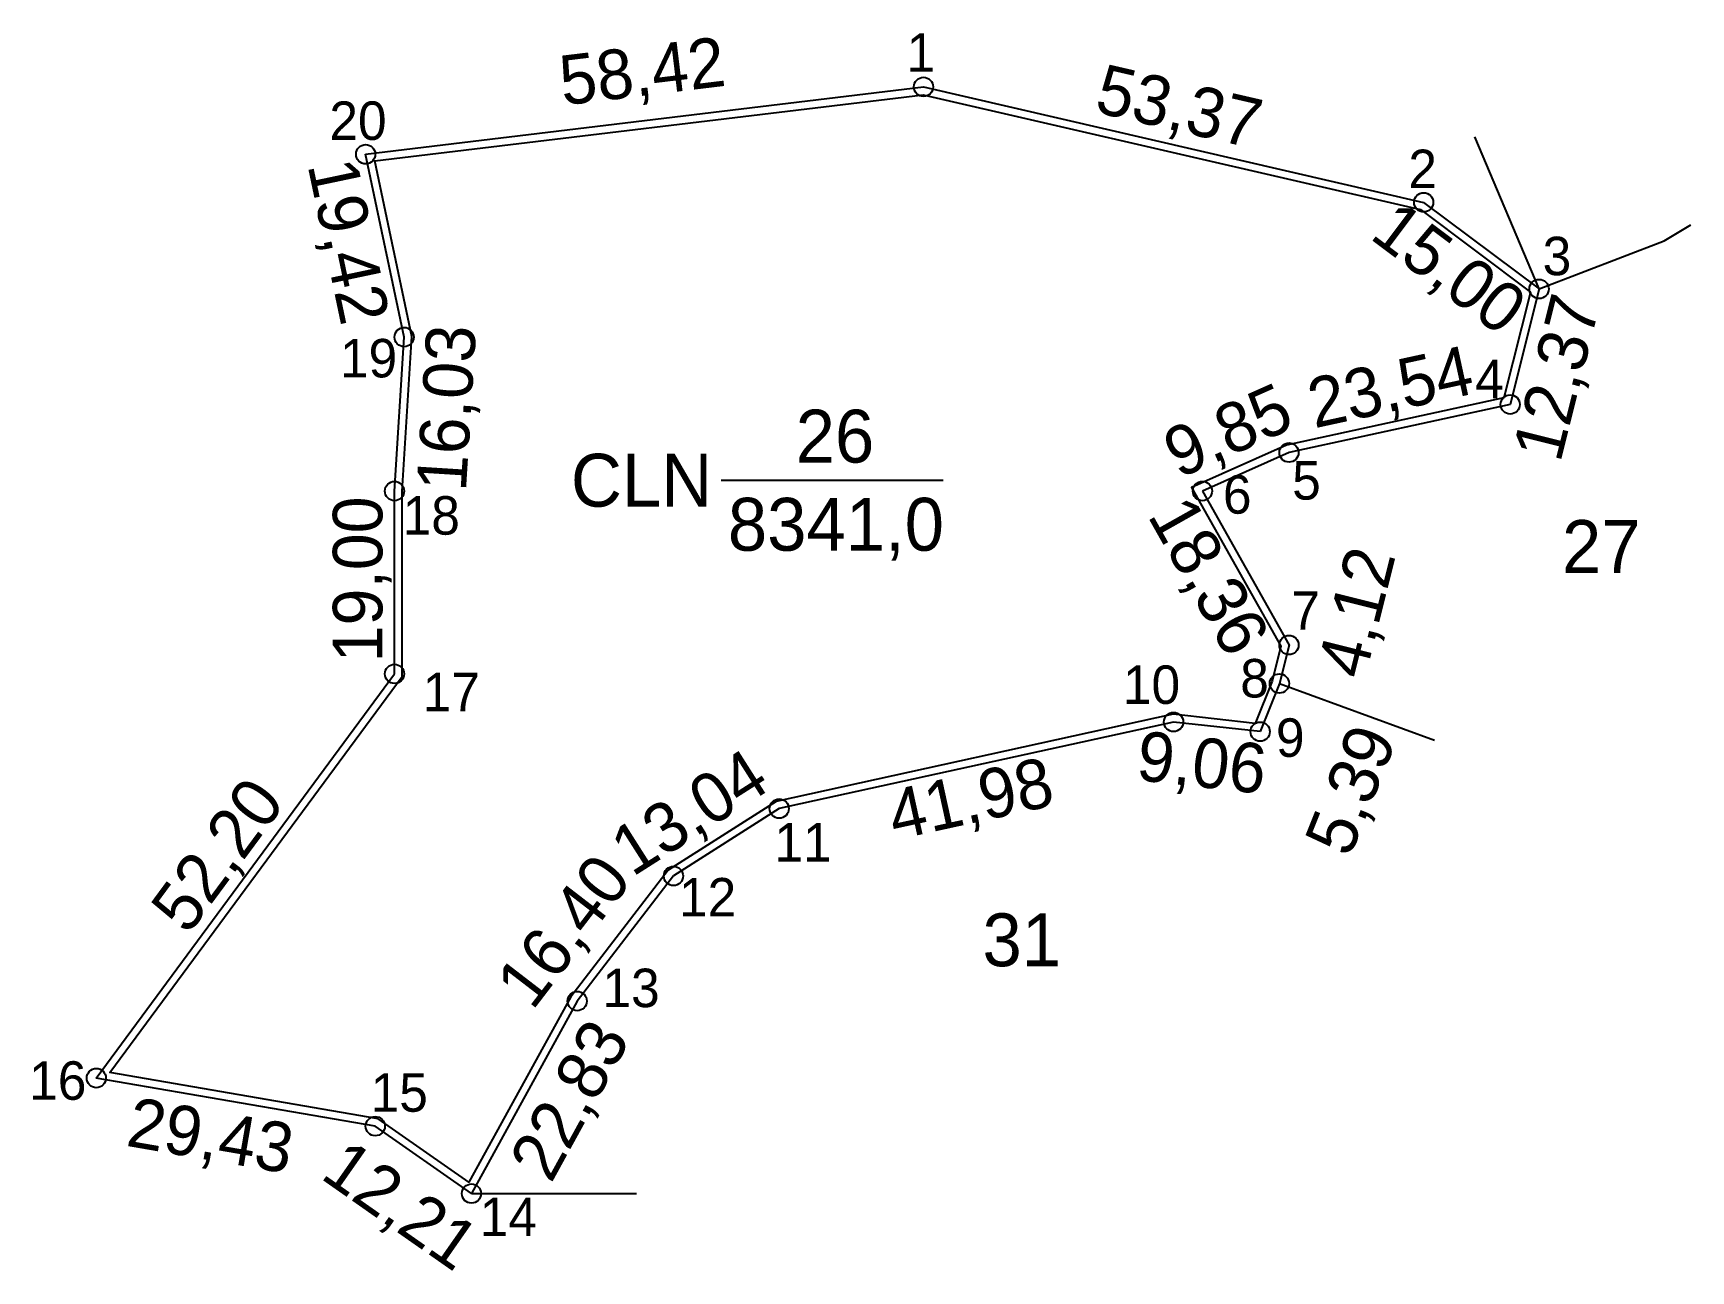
# Model space of a CAD drawing. Extents: x 552919 to 553092, y 1840705 to 1840834.
import ezdxf

# ---------------------------------------------------------------- set-up
doc = ezdxf.new("R2010")
doc.units = 0
for name, color, linetype in [('CanhThua', 7, 'Continuous'), ('ChieuDaiCanhThua', 7, 'Continuous'), ('Level 2', 7, 'Continuous'), ('MocDinhThua', 7, 'Continuous'), ('NhanDiaChinhThua', 7, 'Continuous'), ('NhanTuCan', 7, 'Continuous'), ('RauThua', 7, 'Continuous'), ('SoHieuDinhThua', 7, 'Continuous')]:
    doc.layers.add(name, color=color, linetype=linetype)

msp = doc.modelspace()

# ---------------------------------------------------------------- linework, layer by layer
at = {"layer": 'CanhThua'}
for p, q in [((552954, 1840821), (553012, 1840828)), ((553012, 1840828), (553064, 1840816)), ((552958, 1840802), (552954, 1840821)), ((553064, 1840816), (553076, 1840807)), ((553076, 1840807), (553073, 1840795)), ((552957, 1840786), (552958, 1840802)), ((553073, 1840795), (553050, 1840790)), ((553050, 1840790), (553041, 1840786)), ((552957, 1840767), (552957, 1840786)), ((553041, 1840786), (553050, 1840770)), ((553050, 1840770), (553049, 1840766)), ((552926, 1840725), (552957, 1840767)), ((553049, 1840766), (553047, 1840761)), ((553038, 1840762), (552997, 1840753)), ((553047, 1840761), (553038, 1840762)), ((552997, 1840753), (552986, 1840746)), ((552986, 1840746), (552976, 1840733)), ((552976, 1840733), (552965, 1840713)), ((552955, 1840720), (552926, 1840725)), ((552965, 1840713), (552955, 1840720))]:
    msp.add_line(p, q, dxfattribs=at)
at = {"layer": 'Level 2'}
msp.add_lwpolyline([(553075.1, 1840806.68), (553072.34, 1840795.68), (553049.75, 1840790.76), (553039.87, 1840786.37), (553049.15, 1840769.89), (553048.24, 1840766.25), (553046.48, 1840761.86), (553037.96, 1840762.81), (552996.69, 1840753.75), (552985.45, 1840746.6), (552975.33, 1840733.44), (552964.73, 1840714.17), (552955.31, 1840720.76), (552927.41, 1840725.57), (552957.8, 1840766.74), (552957.8, 1840785.98), (552958.81, 1840802.06), (552954.96, 1840820.31), (553011.96, 1840827.19), (553063.66, 1840815.26)], close=True, dxfattribs=at)
at = {"layer": 'MocDinhThua'}
for centre in [(553012, 1840828), (552954, 1840821), (553064, 1840816), (553076, 1840807), (552958, 1840802), (553073, 1840795), (553050, 1840790), (552957, 1840786), (553041, 1840786), (553050, 1840770), (552957, 1840767), (553049, 1840766), (553038, 1840762), (553047, 1840761), (552997, 1840753), (552986, 1840746), (552976, 1840733), (552926, 1840725), (552955, 1840720), (552965, 1840713)]:
    msp.add_circle(centre, 1, dxfattribs=at)
at = {"layer": 'NhanDiaChinhThua'}
msp.add_line((552990.96, 1840787.13), (553014.06, 1840787.13), dxfattribs=at)
at = {"layer": 'RauThua'}
for p, q in [((553076, 1840807), (553069.31, 1840822.81)), ((553089, 1840812), (553091.78, 1840813.67)), ((553076, 1840807), (553089, 1840812)), ((553049, 1840766), (553065.14, 1840760.13)), ((552965, 1840713), (552982.17, 1840713))]:
    msp.add_line(p, q, dxfattribs=at)

# ---------------------------------------------------------------- texts
at = {"layer": 'ChieuDaiCanhThua'}
for s, rotation, p in [('58,42', 6.8817, (552974.5, 1840826.07)), ('53,37', 347.0054, (553029.63, 1840825.42)), ('19,42', 281.8887, (552947.95, 1840819.89)), ('15,00', 323.1301, (553058.26, 1840812.33)), ('12,37', 75.9638, (553078.19, 1840788.83)), ('16,03', 86.4237, (552964.42, 1840785.88)), ('23,54', 12.2648, (553052.63, 1840792.51)), ('9,85', 23.9625, (553038.54, 1840787.25)), ('19,00', 90, (552955.74, 1840768.2)), ('18,36', 299.3578, (553035.23, 1840783.46)), ('4,12', 75.9638, (553057.86, 1840766.3)), ('5,39', 68.1986, (553056.29, 1840747.8)), ('9,06', 353.6598, (553034, 1840755.99)), ('13,04', 32.4712, (552981.73, 1840745.85)), ('41,98', 12.3808, (553009.01, 1840749.71)), ('52,20', 53.5691, (552935.52, 1840739.76)), ('16,40', 52.4314, (552971.33, 1840731.92)), ('22,83', 61.1892, (552973.27, 1840713.96)), ('29,43', 350.2176, (552928.97, 1840717.98)), ('12,21', 325.008, (552949.16, 1840714.66))]:
    msp.add_text(s, height=5.151, rotation=rotation, dxfattribs=at).set_placement(p)
at = {"layer": 'NhanDiaChinhThua'}
for s, p in [('26', (552998.71, 1840788.96)), ('CLN', (552975.34, 1840784.38)), ('8341,0', (552991.66, 1840779.8))]:
    msp.add_text(s, height=5.494, dxfattribs=at).set_placement(p)
at = {"layer": 'NhanTuCan'}
for s, p in [('27', (553078.38, 1840777.49)), ('31', (553018.13, 1840736.62))]:
    msp.add_text(s, height=5.494, dxfattribs=at).set_placement(p)
at = {"layer": 'SoHieuDinhThua'}
for s, p in [('1', (553010.24, 1840829.58)), ('20', (552950.23, 1840822.49)), ('2', (553062.41, 1840817.48)), ('3', (553076.37, 1840808.43)), ('19', (552951.33, 1840797.81)), ('4', (553069.35, 1840795.64)), ('5', (553050.33, 1840785.11)), ('6', (553043.13, 1840783.65)), ('18', (552957.85, 1840781.47)), ('7', (553050.24, 1840771.58)), ('8', (553044.93, 1840764.55)), ('17', (552959.93, 1840763.12)), ('10', (553032.73, 1840763.88)), ('9', (553048.64, 1840758.38)), ('11', (552996.5, 1840747.49)), ('12', (552986.58, 1840741.79)), ('13', (552978.62, 1840732.37)), ('16', (552919.02, 1840722.74)), ('15', (552954.52, 1840721.5)), ('14', (552965.86, 1840708.57))]:
    msp.add_text(s, height=4, dxfattribs=at).set_placement(p)

doc.saveas('drawing.dxf')
